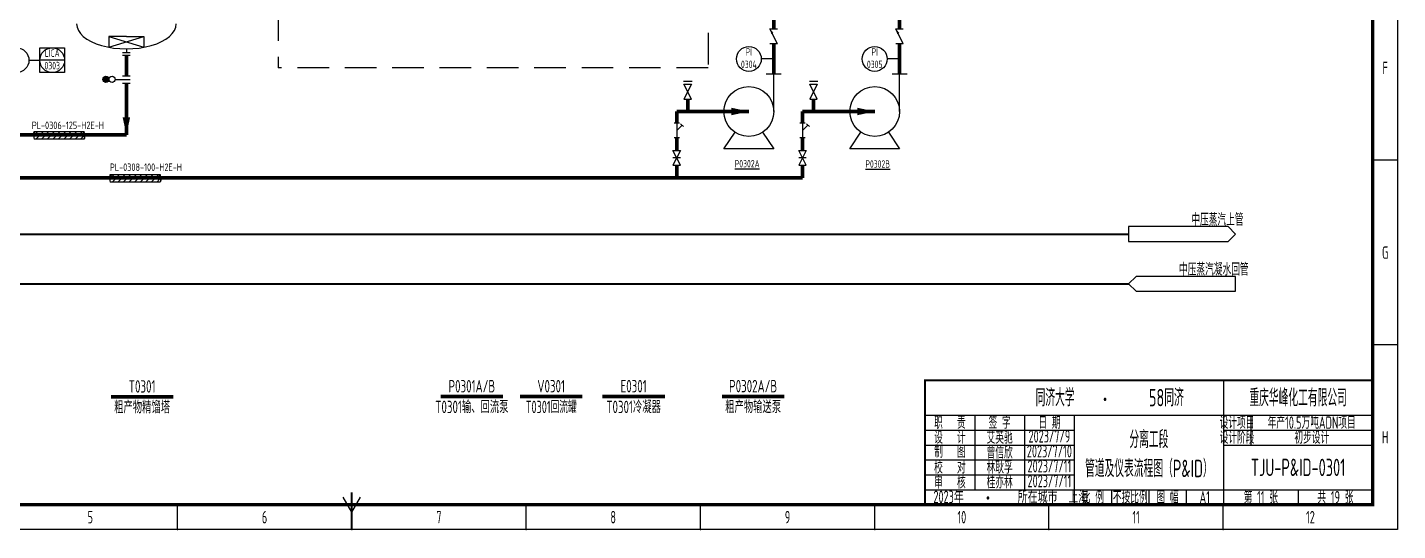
# Model space of a CAD drawing. Header units: millimetres. Extents: x 453 to 7190, y 523 to 4294.
# Drawn here: x 1434 to 1985, y 1317 to 1519 of the extents above; entities that cross this region are included whole.
import ezdxf

# ---------------------------------------------------------------- set-up
doc = ezdxf.new("R2010")
doc.units = ezdxf.units.MM
doc.linetypes.add('DASHED', pattern=[19.05, 12.7, -6.35])
for name, color, linetype, lineweight in [('01-主物流线-粗实线', 134, 'Continuous', 80), ('03-设备外轮廓线-细实线', 7, 'Continuous', 25), ('04-设备内部件-细实线', 170, 'Continuous', 25), ('05-图框与标题栏', 7, 'Continuous', 25), ('06-公用工程-中、低压蒸汽与凝水回管', 14, 'Continuous', 40), ('09-文本', 7, 'Continuous', 25), ('10-流股接续标志', 7, 'Continuous', 25), ('11-文本', 7, 'Continuous', 25), ('11-管道组合号', 50, 'Continuous', 15), ('12-信号线', 226, 'DASHED', 25), ('12-设备位号线', 7, 'Continuous', 80), ('13-电动气动信号线', 226, 'DASHED', 25), ('14-箭头', 7, 'Continuous', 25), ('15-仪表', 190, 'Continuous', 25), ('16-阀门与管件', 102, 'Continuous', 25)]:
    doc.layers.add(name, color=color, linetype=linetype, lineweight=lineweight)
doc.layers.add('TITLE', color=7, linetype='Continuous')
doc.styles.add('3-gbcbig', font='gbenor.shx', dxfattribs={"width": 0.7, "height": 3, "bigfont": 'gbcbig.shx'})
doc.styles.add('5-gbcbig', font='gbenor.shx', dxfattribs={"width": 0.7, "height": 5, "bigfont": 'gbcbig.shx'})
doc.styles.add('7-gbcbig', font='gbenor.shx', dxfattribs={"width": 0.7, "height": 7, "bigfont": 'gbcbig.shx'})
doc.styles.get("Standard").update_dxf_attribs({"font": 'arial.ttf'})
doc.styles.add('头号烷家', font='gbenor.shx', dxfattribs={"width": 0.75, "height": 3, "bigfont": 'gbcbig.shx'})

# ---------------------------------------------------------------- blocks, each defined once
blk = doc.blocks.new('管道组合号')
at = {"layer": '11-管道组合号', "style": '头号烷家', "width": 0.75}
blk.add_attdef('管道组合号', (-4.3, 3.13), '', height=3, dxfattribs=at)

msp = doc.modelspace()

# ---------------------------------------------------------------- hatches: boundary and pattern name
at = {"layer": '16-阀门与管件'}
msp.add_hatch(color=256, dxfattribs=at).paths.add_polyline_path([(1466.56, 1498.15, 1), (1464.06, 1498.15, 1)])

# ---------------------------------------------------------------- linework, layer by layer
for p, q in [((1473.56, 1510.45), (1473.56, 1508.95)), ((1472.06, 1508.95), (1475.06, 1508.95)), ((1472.06, 1507.95), (1475.06, 1507.95))]:
    msp.add_line(p, q)
at = {"layer": '01-主物流线-粗实线'}
for p, q in [((1733.83, 1518.52), (1733.83, 1523.52)), ((1784.43, 1518.52), (1784.43, 1523.52)), ((1733.83, 1500.26), (1733.83, 1512.52)), ((1784.43, 1500.26), (1784.43, 1512.52)), ((1473.56, 1499.65), (1473.56, 1507.95)), ((1473.56, 1475.89), (1473.56, 1496.65)), ((1699.24, 1490.26), (1699.24, 1485.26)), ((1749.85, 1490.26), (1749.85, 1485.26)), ((1694.83, 1480.63), (1694.83, 1485.26)), ((1694.83, 1485.26), (1723.83, 1485.26)), ((1745.43, 1480.63), (1745.43, 1485.26)), ((1745.43, 1485.26), (1774.43, 1485.26)), ((1473.56, 1475.89), (1396.56, 1475.89)), ((1694.83, 1469.63), (1694.83, 1474.63)), ((1745.43, 1469.63), (1745.43, 1474.63)), ((1694.83, 1463.63), (1694.83, 1458.63)), ((1745.43, 1463.63), (1745.43, 1458.63)), ((1745.43, 1458.63), (1394.87, 1458.63))]:
    msp.add_line(p, q, dxfattribs=at)
at = {"layer": '03-设备外轮廓线-细实线'}
for p, q in [((1736.83, 1500.26), (1730.83, 1500.26)), ((1733.83, 1485.26), (1733.83, 1500.26)), ((1787.43, 1500.26), (1781.43, 1500.26)), ((1784.43, 1485.26), (1784.43, 1500.26)), ((1713.83, 1470.26), (1718.28, 1476.94)), ((1729.37, 1476.94), (1733.83, 1470.26)), ((1764.43, 1470.26), (1768.88, 1476.94)), ((1779.98, 1476.94), (1784.43, 1470.26)), ((1733.83, 1470.26), (1713.83, 1470.26)), ((1784.43, 1470.26), (1764.43, 1470.26))]:
    msp.add_line(p, q, dxfattribs=at)
for centre in [(1723.83, 1485.26), (1774.43, 1485.26)]:
    msp.add_circle(centre, 10, dxfattribs=at)
msp.add_ellipse((1473.56, 1520.45), major_axis=(-20, 0), ratio=0.5, start_param=0, end_param=3.141593, dxfattribs=at)
at = {"layer": '04-设备内部件-细实线'}
for p, q in [((1473.56, 1515.35), (1466.56, 1515.35)), ((1466.56, 1515.35), (1466.56, 1511.08)), ((1466.56, 1511.08), (1480.56, 1515.35)), ((1466.56, 1515.35), (1480.56, 1511.08)), ((1473.56, 1515.35), (1480.56, 1515.35)), ((1480.56, 1515.35), (1480.56, 1511.08))]:
    msp.add_line(p, q, dxfattribs=at)
at = {"layer": '05-图框与标题栏'}
for p, q in [((1984.67, 1465.66), (1974.67, 1465.66)), ((1984.67, 1391.41), (1974.67, 1391.41)), ((1914.67, 1377.16), (1914.67, 1327.16)), ((1794.67, 1363.16), (1974.67, 1363.16)), ((1814.67, 1363.16), (1814.67, 1333.16)), ((1834.67, 1363.16), (1834.67, 1333.16)), ((1854.67, 1363.16), (1854.67, 1327.16)), ((1925.67, 1363.16), (1925.67, 1351.16)), ((1794.67, 1357.16), (1854.67, 1357.16)), ((1914.67, 1357.16), (1974.67, 1357.16)), ((1794.67, 1351.16), (1854.67, 1351.16)), ((1914.67, 1351.16), (1974.67, 1351.16)), ((1794.67, 1345.16), (1854.67, 1345.16)), ((1794.67, 1339.16), (1854.67, 1339.16)), ((1564.17, 1324.16), (1560.7, 1330.16)), ((1564.17, 1324.16), (1567.63, 1330.16)), ((1794.67, 1333.16), (1974.67, 1333.16)), ((1869.67, 1333.16), (1869.67, 1327.16)), ((1884.67, 1333.16), (1884.67, 1327.16)), ((1899.67, 1333.16), (1899.67, 1327.16)), ((1944.67, 1333.16), (1944.67, 1327.16)), ((1494.08, 1317.16), (1494.08, 1327.16)), ((1634.25, 1317.16), (1634.25, 1327.16)), ((1704.33, 1317.16), (1704.33, 1327.16)), ((1774.42, 1317.16), (1774.42, 1327.16)), ((1844.5, 1317.16), (1844.5, 1327.16)), ((1914.58, 1317.16), (1914.58, 1327.16))]:
    msp.add_line(p, q, dxfattribs=at)
at = {"layer": '05-图框与标题栏', "const_width": 1.4}
msp.add_lwpolyline([(1168.67, 1901.16), (1168.67, 1327.16), (1974.67, 1327.16), (1974.67, 1901.16)], close=True, dxfattribs=at)
at = {"layer": '05-图框与标题栏', "const_width": 0.8}
for points in [[(1974.67, 1377.16), (1794.67, 1377.16), (1794.67, 1327.16)], [(1564.17, 1317.16), (1564.17, 1332.16)]]:
    msp.add_lwpolyline(points, dxfattribs=at)
at = {"layer": '05-图框与标题栏'}
for p in [(1984.67, 1465.66), (1984.67, 1391.41), (1494.08, 1317.16), (1564.17, 1317.16), (1634.25, 1317.16), (1704.33, 1317.16), (1774.42, 1317.16), (1844.5, 1317.16), (1914.58, 1317.16)]:
    msp.add_point(p, dxfattribs=at)
at = {"layer": '06-公用工程-中、低压蒸汽与凝水回管'}
for p, q in [((1257.45, 1435.97), (1876.51, 1435.97)), ((1257.45, 1415.97), (1876.51, 1415.97))]:
    msp.add_line(p, q, dxfattribs=at)
at = {"layer": '10-流股接续标志'}
for p, q in [((1916.51, 1438.97), (1876.51, 1438.97)), ((1876.51, 1438.97), (1876.51, 1432.97)), ((1919.51, 1435.97), (1916.51, 1438.97)), ((1876.51, 1432.97), (1916.51, 1432.97)), ((1916.51, 1432.97), (1919.51, 1435.97)), ((1879.51, 1418.97), (1876.51, 1415.97)), ((1876.51, 1415.97), (1879.51, 1412.97)), ((1919.51, 1418.97), (1879.51, 1418.97)), ((1919.51, 1412.97), (1919.51, 1418.97)), ((1879.51, 1412.97), (1919.51, 1412.97))]:
    msp.add_line(p, q, dxfattribs=at)
at = {"layer": '11-文本'}
for p, q in [((1436.47, 1477.16), (1456.47, 1477.16)), ((1436.85, 1476.06), (1437.95, 1477.16)), ((1437.19, 1474.16), (1440.19, 1477.16)), ((1439.44, 1474.16), (1442.44, 1477.16)), ((1441.68, 1474.16), (1444.68, 1477.16)), ((1443.93, 1474.16), (1446.93, 1477.16)), ((1446.17, 1474.16), (1449.17, 1477.16)), ((1448.42, 1474.16), (1451.42, 1477.16)), ((1450.66, 1474.16), (1453.66, 1477.16)), ((1452.91, 1474.16), (1455.91, 1477.16)), ((1456.47, 1474.16), (1436.47, 1474.16)), ((1455.15, 1474.16), (1456.43, 1475.44)), ((1467.1, 1459.91), (1487.1, 1459.91)), ((1467.48, 1458.81), (1468.58, 1459.91)), ((1467.82, 1456.91), (1470.82, 1459.91)), ((1470.07, 1456.91), (1473.07, 1459.91)), ((1472.31, 1456.91), (1475.31, 1459.91)), ((1474.56, 1456.91), (1477.56, 1459.91)), ((1476.8, 1456.91), (1479.8, 1459.91)), ((1479.05, 1456.91), (1482.05, 1459.91)), ((1481.29, 1456.91), (1484.29, 1459.91)), ((1483.54, 1456.91), (1486.54, 1459.91)), ((1487.1, 1456.91), (1467.1, 1456.91)), ((1485.78, 1456.91), (1487.06, 1458.19))]:
    msp.add_line(p, q, dxfattribs=at)
for centre, radius, start, end in [((1437.61, 1476.19), 1.5, 139.5631, 215.9037), ((1455.38, 1476.33), 1.37, 319.9929, 37.2624), ((1468.24, 1458.94), 1.5, 139.5631, 215.9037), ((1486.01, 1459.08), 1.37, 319.9929, 37.2624)]:
    msp.add_arc(centre, radius, start, end, dxfattribs=at)
for points in [[(1436.47, 1477.16), (1436.83, 1476.01), (1436.29, 1475.07), (1436.47, 1474.16)], [(1467.1, 1459.91), (1467.46, 1458.76), (1466.92, 1457.82), (1467.1, 1456.91)]]:
    msp.add_spline(points, degree=3, dxfattribs=at)
for points in [[(1456.47, 1477.16), (1456.12, 1476.68), (1455.95, 1475.77), (1456.93, 1475.04), (1456.65, 1474.34), (1456.47, 1474.16)], [(1487.1, 1459.91), (1486.75, 1459.43), (1486.58, 1458.52), (1487.56, 1457.8), (1487.28, 1457.09), (1487.1, 1456.91)]]:
    msp.add_open_spline(points, degree=3, knots=[0, 0, 0, 0, 1.367527, 2.619727, 3.553416, 3.553416, 3.553416, 3.553416], dxfattribs=at)
at = {"layer": '12-信号线'}
for p in [(1534.62, 1526.35), (1707.42, 1502.84)]:
    msp.add_line(p, (1534.62, 1502.84), dxfattribs=at)
at = {"layer": '12-设备位号线'}
for p, q in [((1492.38, 1370.56), (1467.38, 1370.56)), ((1624.96, 1370.68), (1599.96, 1370.68)), ((1656.85, 1370.68), (1631.85, 1370.68)), ((1689.99, 1370.68), (1664.99, 1370.68)), ((1738.06, 1370.68), (1713.06, 1370.68))]:
    msp.add_line(p, q, dxfattribs=at)
at = {"layer": '13-电动气动信号线'}
msp.add_line((1707.42, 1593.07), (1707.42, 1502.84), dxfattribs=at)
at = {"layer": '14-箭头'}
for points in [[(1473.56, 1475.89, 0, 3, 0), (1473.56, 1482.89, 3, 3, 0)], [(1723.83, 1485.26, 0, 3, 0), (1716.83, 1485.26, 3, 3, 0)], [(1774.43, 1485.26, 0, 3, 0), (1767.43, 1485.26, 3, 3, 0)]]:
    msp.add_lwpolyline(points, format="xyseb", dxfattribs=at)
at = {"layer": '15-仪表'}
for p, q in [((1438.73, 1500.89), (1438.73, 1510.89)), ((1438.73, 1510.89), (1448.73, 1510.89)), ((1448.73, 1510.89), (1448.73, 1500.89)), ((1434.39, 1505.89), (1438.73, 1505.89)), ((1448.73, 1505.89), (1438.73, 1505.89)), ((1733.83, 1506.39), (1728.83, 1506.39)), ((1784.43, 1506.39), (1779.43, 1506.39)), ((1448.73, 1500.89), (1438.73, 1500.89))]:
    msp.add_line(p, q, dxfattribs=at)
for centre in [(1429.39, 1505.89), (1443.73, 1505.89), (1723.83, 1506.39), (1774.43, 1506.39)]:
    msp.add_circle(centre, 5, dxfattribs=at)
at = {"layer": '16-阀门与管件'}
for p, q in [((1735.33, 1512.52), (1732.33, 1518.52)), ((1732.33, 1518.52), (1735.33, 1518.52)), ((1785.93, 1512.52), (1782.93, 1518.52)), ((1782.93, 1518.52), (1785.93, 1518.52)), ((1735.33, 1512.52), (1732.33, 1512.52)), ((1785.93, 1512.52), (1782.93, 1512.52)), ((1472.06, 1499.65), (1475.06, 1499.65)), ((1469.06, 1498.15), (1475.06, 1498.15)), ((1472.06, 1496.65), (1475.06, 1496.65)), ((1701, 1497.26), (1697.54, 1497.26)), ((1700.74, 1490.26), (1697.74, 1496.26)), ((1697.74, 1496.26), (1700.74, 1496.26)), ((1700.74, 1496.26), (1697.74, 1490.26)), ((1751.61, 1497.26), (1748.15, 1497.26)), ((1751.35, 1490.26), (1748.35, 1496.26)), ((1748.35, 1496.26), (1751.35, 1496.26)), ((1751.35, 1496.26), (1748.35, 1490.26)), ((1697.74, 1490.26), (1700.74, 1490.26)), ((1748.35, 1490.26), (1751.35, 1490.26)), ((1695.88, 1480.63), (1693.78, 1480.63)), ((1694.83, 1480.63), (1694.83, 1474.63)), ((1694.83, 1477.63), (1696.95, 1479.75)), ((1697.54, 1479.16), (1696.35, 1480.35)), ((1746.48, 1480.63), (1744.38, 1480.63)), ((1745.43, 1480.63), (1745.43, 1474.63)), ((1745.43, 1477.63), (1747.55, 1479.75)), ((1748.15, 1479.16), (1746.96, 1480.35)), ((1695.88, 1474.63), (1693.78, 1474.63)), ((1746.48, 1474.63), (1744.38, 1474.63)), ((1693.33, 1469.63), (1696.33, 1469.63)), ((1696.33, 1469.63), (1693.33, 1463.63)), ((1696.33, 1463.63), (1693.33, 1469.63)), ((1696.33, 1466.63), (1693.33, 1466.63)), ((1743.93, 1469.63), (1746.93, 1469.63)), ((1746.93, 1469.63), (1743.93, 1463.63)), ((1746.93, 1463.63), (1743.93, 1469.63)), ((1746.93, 1466.63), (1743.93, 1466.63)), ((1693.33, 1463.63), (1696.33, 1463.63)), ((1743.93, 1463.63), (1746.93, 1463.63))]:
    msp.add_line(p, q, dxfattribs=at)
at = {"layer": '16-阀门与管件', "color": 3}
for points in [[(1733.28, 1516.61, 1, 0, 0), (1732.33, 1518.52, 0, 0, 0)], [(1783.89, 1516.61, 1, 0, 0), (1782.93, 1518.52, 0, 0, 0)]]:
    msp.add_lwpolyline(points, format="xyseb", dxfattribs=at)
at = {"layer": '16-阀门与管件'}
for centre in [(1465.31, 1498.15), (1467.81, 1498.15)]:
    msp.add_circle(centre, 1.25, dxfattribs=at)
at = {"layer": 'TITLE'}
for p, q in [((1984.67, 1911.16), (1984.67, 1317.16)), ((1984.67, 1317.16), (1143.67, 1317.16))]:
    msp.add_line(p, q, dxfattribs=at)
msp.add_lwpolyline([(1143.67, 1911.16), (1984.67, 1911.16), (1984.67, 1317.16), (1143.67, 1317.16)], close=True, dxfattribs=at)

# ---------------------------------------------------------------- block references
at = {"layer": '11-管道组合号'}
for p, values in [((1439.82, 1475.07), {'管道组合号': 'PL-0306-125-H2E-H'}), ((1471.23, 1458.23), {'管道组合号': 'PL-0308-100-H2E-H'})]:
    msp.add_blockref('管道组合号', p, dxfattribs=at).add_auto_attribs(values)

# ---------------------------------------------------------------- texts
at = {"char_height": 3, "attachment_point": 5, "style": '3-gbcbig'}
for s, insert in [('{\\LP0302A}', (1723.15, 1464.24)), ('{\\LP0302B}', (1775.63, 1464.15))]:
    msp.add_mtext_dynamic_manual_height_columns(s, width=12.7249, gutter_width=35, heights=[12.14], dxfattribs=dict(at, insert=insert))
at = {"layer": '05-图框与标题栏', "attachment_point": 5}
for s, width, heights, insert, char_height, style in [('F', 10, [0], (1979.67, 1502.78), 5, '5-gbcbig'), ('G', 10, [0], (1979.67, 1428.53), 5, '5-gbcbig'), ('重庆华峰化工有限公司', 60, [0], (1944.67, 1370.16), 7, '7-gbcbig'), ('职   责', 20, [0], (1804.67, 1360.16), 5, '5-gbcbig'), ('签 字', 20, [0], (1824.67, 1360.16), 5, '5-gbcbig'), ('日 期', 20, [0], (1844.67, 1360.16), 5, '5-gbcbig'), ('设计项目', 15, [0], (1920.11, 1360.16), 5, '5-gbcbig'), ('设   计', 20, [0], (1804.67, 1354.16), 5, '5-gbcbig'), ('艾英驰', 20, [0], (1824.67, 1354.16), 5, '5-gbcbig'), ('2023/7/9', 20, [0], (1844.67, 1354.66), 5, '5-gbcbig'), ('设计阶段', 15, [0], (1920.11, 1354.16), 5, '5-gbcbig'), ('H', 10, [0], (1979.67, 1354.28), 5, '5-gbcbig'), ('制   图', 20, [0], (1804.67, 1348.52), 5, '5-gbcbig'), ('曾信欣', 20, [0], (1824.67, 1348.16), 5, '5-gbcbig'), ('2023/7/10', 20, [0], (1844.67, 1348.66), 5, '5-gbcbig'), ('校   对', 20, [0], (1804.67, 1342.16), 5, '5-gbcbig'), ('林耿孚', 20, [0], (1824.67, 1342.16), 5, '5-gbcbig'), ('2023/7/11', 20, [0], (1844.67, 1342.66), 5, '5-gbcbig'), ('TJU-P&ID-0301', 60, [12.52], (1944.67, 1342.16), 7, '7-gbcbig'), ('审   核', 20, [0], (1804.67, 1336.16), 5, '5-gbcbig'), ('桂亦林', 20, [0], (1824.67, 1336.16), 5, '5-gbcbig'), ('2023/7/11', 20, [0], (1844.67, 1336.66), 5, '5-gbcbig'), ('不按比例', 15, [0], (1877.17, 1330.16), 5, '5-gbcbig'), ('第 11 张', 30, [0], (1929.67, 1330.16), 5, '5-gbcbig'), ('比 例', 15, [0], (1862.17, 1330.16), 5, '5-gbcbig'), ('图 幅', 15, [0], (1892.17, 1330.16), 5, '5-gbcbig'), ('A1', 14.9167, [0], (1907.12, 1330.16), 5, '5-gbcbig'), ('共 19 张', 30, [0], (1959.67, 1330.16), 5, '5-gbcbig'), ('5', 70.0833, [0], (1459.04, 1322.16), 5, '5-gbcbig'), ('6', 70.0833, [0], (1529.12, 1322.16), 5, '5-gbcbig'), ('7', 70.0833, [0], (1599.21, 1322.16), 5, '5-gbcbig'), ('8', 70.0833, [0], (1669.29, 1322.16), 5, '5-gbcbig'), ('9', 70.0833, [0], (1739.37, 1322.16), 5, '5-gbcbig'), ('10', 70.0833, [0], (1809.46, 1322.16), 5, '5-gbcbig'), ('11', 70.0833, [0], (1879.54, 1322.16), 5, '5-gbcbig'), ('12', 70.0833, [0], (1949.62, 1322.16), 5, '5-gbcbig')]:
    msp.add_mtext_dynamic_manual_height_columns(s, width=width, gutter_width=25, heights=heights, dxfattribs=dict(at, insert=insert, char_height=char_height, style=style))
at = {"layer": '05-图框与标题栏'}
for s, insert, char_height, width, attachment_point, style in [('\\pi5.78018;同济大学             ', (1833.34, 1370.22), 7, 32.2593, 4, '7-gbcbig'), ('58同济          ', (1891.68, 1370.22), 7, 32.2593, 5, '7-gbcbig'), (' 2023{\\W0.8;年          所在城市  上海}', (1796.14, 1330.31), 5, 67.5295, 4, '5-gbcbig'), ('{\\fFangSong|b0|i0|c134|p49;\\W0.8;·}', (1817.24, 1332.29), 5, 18.9039, 1, '5-gbcbig')]:
    msp.add_mtext(s, dxfattribs=dict(at, insert=insert, char_height=char_height, width=width, attachment_point=attachment_point, style=style))
at = {"layer": '05-图框与标题栏', "insert": (1864.31, 1371.94), "char_height": 5, "width": 31.5065, "attachment_point": 1}
msp.add_mtext('{\\fFangSong|b0|i0|c134|p49;\\W0.8;·}', dxfattribs=at)
at = {"layer": '09-文本', "attachment_point": 5}
for s, width, gutter_width, heights, insert, char_height, style in [('{\\W0.75;P0301A/B}\\P{\\A1;\\W0.75;T0301输、回流泵}', 59.0038, 12.5, [0], (1612.46, 1370.65), 5, '5-gbcbig'), ('{\\W0.75;V0301\\P}T0301回流罐', 59.0038, 12.5, [0], (1644.35, 1370.65), 5, '5-gbcbig'), ('{\\W0.75;E0301}\\P{\\A1;\\W0.75;T0301冷凝器}', 59.0038, 12.5, [0], (1677.49, 1370.65), 5, '5-gbcbig'), ('{\\W0.75;P0302A/B\\P\\A1;粗产物输送泵}', 59.0038, 12.5, [0], (1725.56, 1370.65), 5, '5-gbcbig'), ('{\\W0.75;T0301}\\P{\\A1;\\W0.75;粗产物精馏塔}', 59.0038, 12.5, [13.77], (1479.88, 1370.53), 5, '5-gbcbig'), ('年产10.5万吨ADN项目', 49.0599, 35, [0], (1950.14, 1360.16), 5, '5-gbcbig'), ('分离工段\\P管道及仪表流程图（P&ID）', 60, 12.5, [0], (1884.67, 1347.5), 7, '7-gbcbig'), ('初步设计', 48.9999, 12.5, [0], (1950.17, 1354.16), 5, '5-gbcbig')]:
    msp.add_mtext_dynamic_manual_height_columns(s, width=width, gutter_width=gutter_width, heights=heights, dxfattribs=dict(at, insert=insert, char_height=char_height, style=style))
at = {"layer": '11-文本', "char_height": 5, "attachment_point": 1, "style": '5-gbcbig'}
for s, insert in [('中压蒸汽上管', (1901.74, 1444.3)), ('中压蒸汽凝水回管', (1896.77, 1424.3))]:
    msp.add_mtext_dynamic_manual_height_columns(s, width=29.1659, gutter_width=25, heights=[0], dxfattribs=dict(at, insert=insert))
at = {"layer": '15-仪表', "ltscale": 10, "char_height": 3, "width": 10, "attachment_point": 5, "style": '3-gbcbig'}
for s, insert in [('{\\C0;LICA\\P0303}', (1443.74, 1506.22)), ('{\\C0;PI\\P0304}', (1723.82, 1506.72)), ('{\\C0;PI\\P0305}', (1774.43, 1506.72))]:
    msp.add_mtext(s, dxfattribs=dict(at, insert=insert))

doc.saveas('drawing.dxf')
